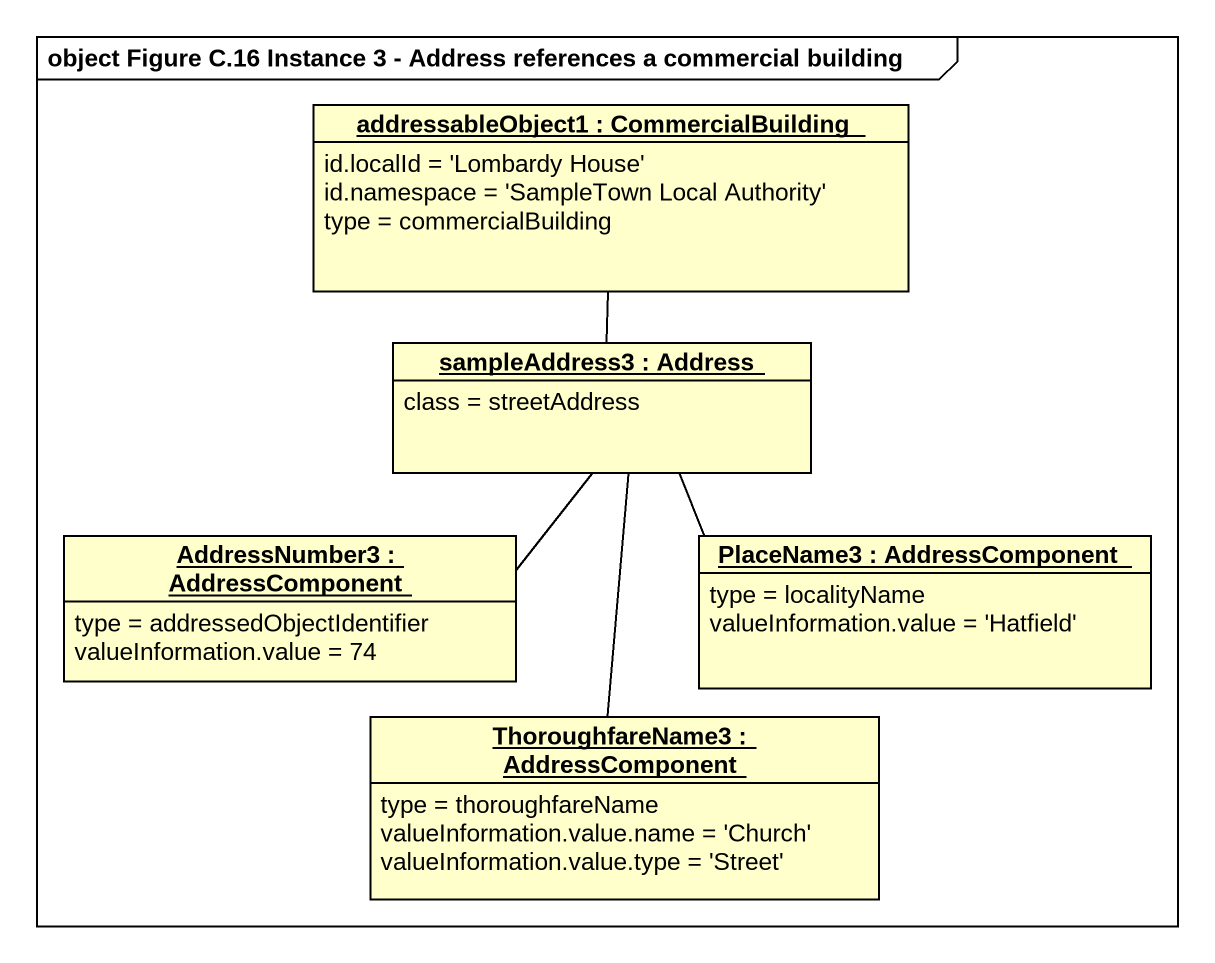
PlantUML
@startuml
mainframe object Figure C.16 Instance 3 - Address references a commercial building
hide circle
hide empty members
object "addressableObject1 : CommercialBuilding" as addressableObject1 {
  id.localId = 'Lombardy House'
  id.namespace = 'SampleTown Local Authority'
  type = commercialBuilding
}
object "sampleAddress3 : Address" as sampleAddress3 {
  class = streetAddress
}
object "AddressNumber3 : AddressComponent" as AddressNumber3 {
  type = addressedObjectIdentifier
  valueInformation.value = 74
}
object "PlaceName3 : AddressComponent" as PlaceName3 {
  type = localityName
  valueInformation.value = 'Hatfield'
}
object "ThoroughfareName3 : AddressComponent" as ThoroughfareName3 {
  type = thoroughfareName
  valueInformation.value.name = 'Church'
  valueInformation.value.type = 'Street'
}
sampleAddress3 -up- addressableObject1
AddressNumber3 -up- sampleAddress3
PlaceName3 -up- sampleAddress3
ThoroughfareName3 -up- sampleAddress3
@enduml
